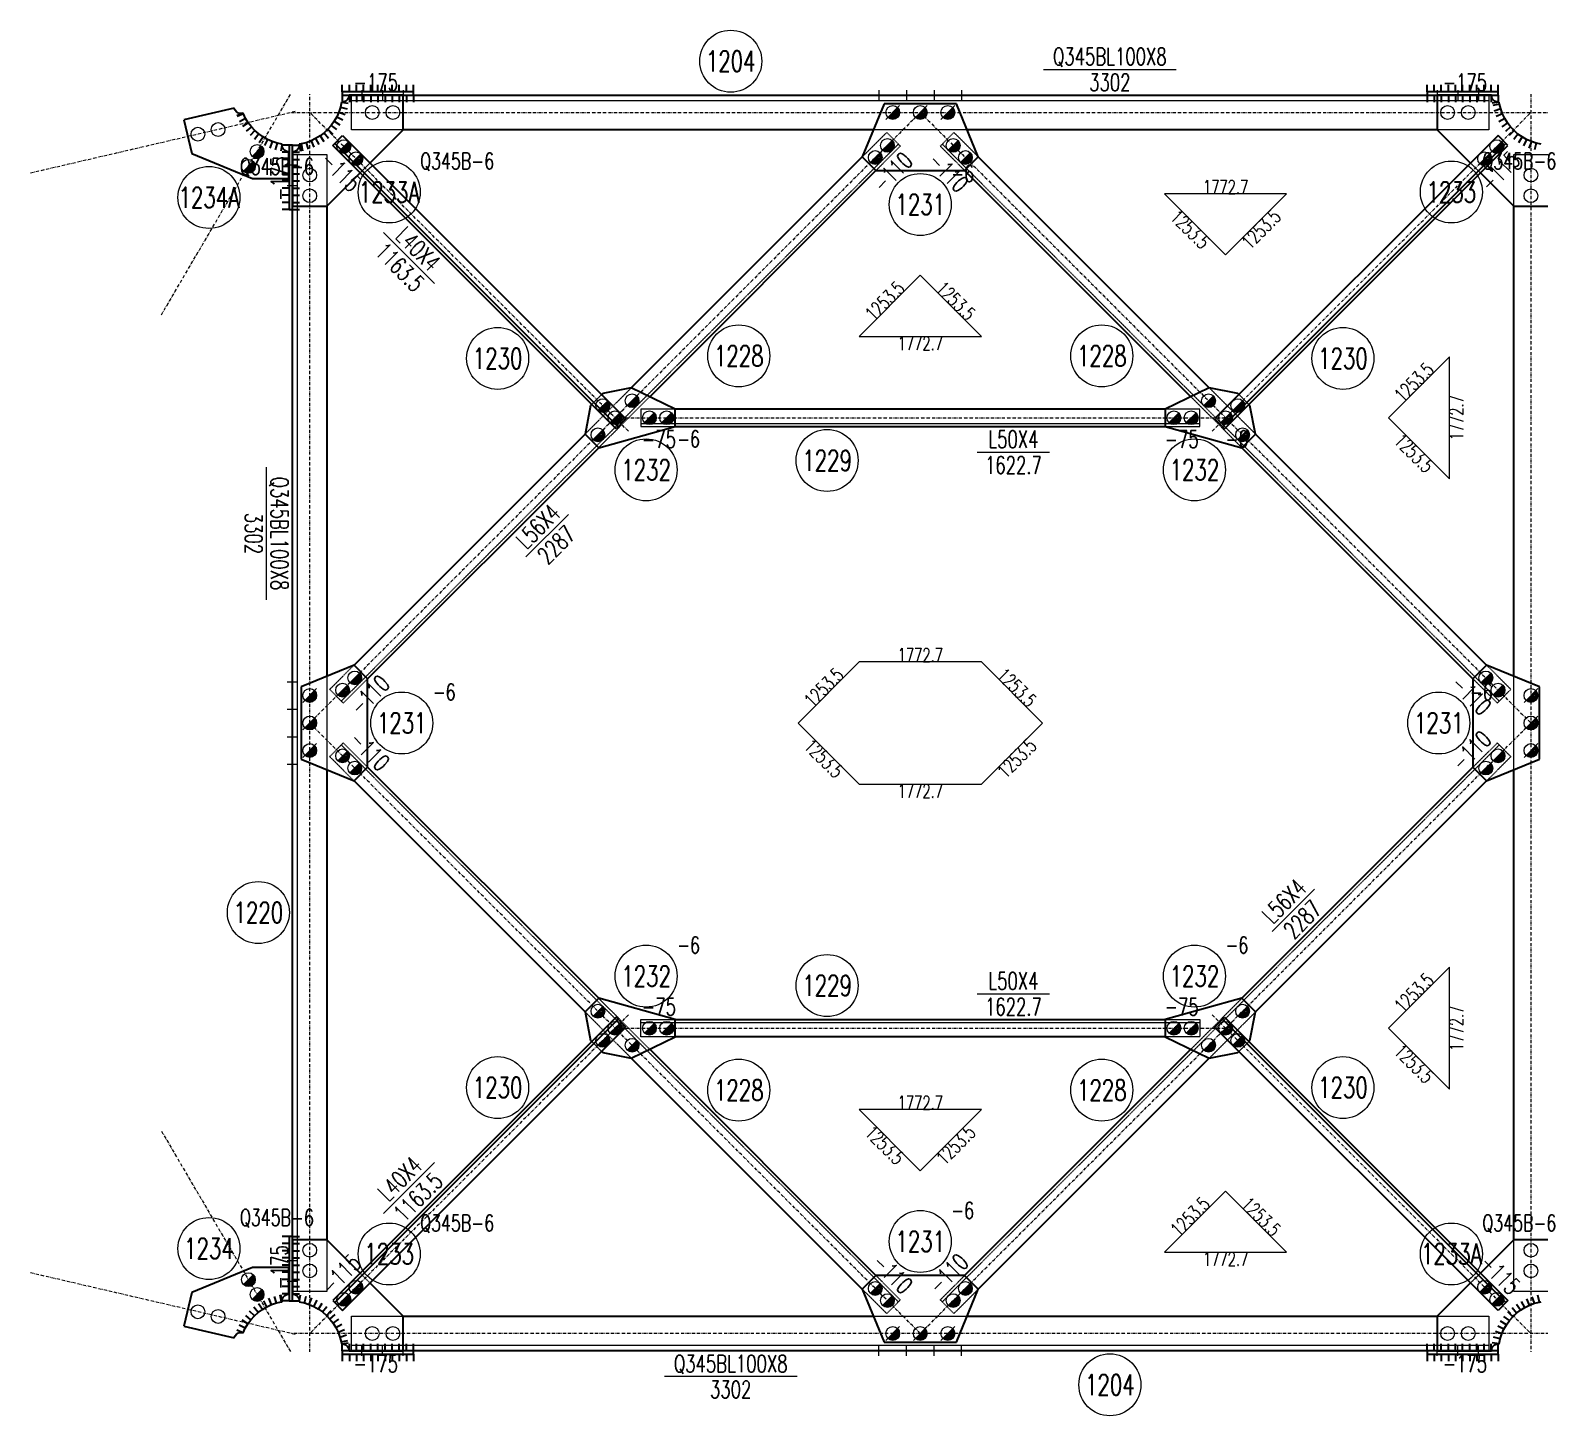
# Model space of a CAD drawing. Extents: x 4047 to 43290, y -150151 to -101862.
# Drawn here: x 24527 to 28910, y -144309 to -140286 of the extents above; entities that cross this region are included whole.
import ezdxf
from ezdxf.enums import TextEntityAlignment as Align

# ---------------------------------------------------------------- set-up
doc = ezdxf.new("R2010")
doc.units = 0
doc.header["$MEASUREMENT"] = 0
doc.linetypes.add('Dash', pattern=[2.75, 2, -0.75])
doc.linetypes.add('DashDot', pattern=[15.6, 9, -3, 0.6, -3])
doc.layers.get('0').update_dxf_attribs({"linetype": 'CONTINUOUS', "lineweight": 25})
doc.styles.get("Standard").update_dxf_attribs({"font": 'simplex.shx', "width": 0.7, "height": 3, "bigfont": 'gbhzfs.shx'})

# ---------------------------------------------------------------- blocks, each defined once
blk = doc.blocks.new('M20X45S')
at = {"color": 3, "linetype": 'Continuous', "lineweight": 13}
blk.add_circle((0, 0), 1, dxfattribs=at)
blk = doc.blocks.new('M16X40S')
at = {"color": 3, "linetype": 'Continuous', "lineweight": 13}
blk.add_line((-0.707, -0.707), (0.707, 0.707), dxfattribs=at)
blk.add_circle((0, 0), 1, dxfattribs=at)
for radius in [0.9, 0.8, 0.7, 0.6, 0.5, 0.4, 0.3, 0.2, 0.1]:
    blk.add_arc((0, 0), radius, 225, 45, dxfattribs=at)
blk = doc.blocks.new('M16X50S')
at = {"color": 3, "linetype": 'Continuous', "lineweight": 13}
blk.add_line((-1, -1), (1, 1), dxfattribs=at)
blk.add_circle((0, 0), 1, dxfattribs=at)
for radius in [0.9, 0.8, 0.7, 0.6, 0.5, 0.4, 0.3, 0.2, 0.1]:
    blk.add_arc((0, 0), radius, 225, 45, dxfattribs=at)

msp = doc.modelspace()

# ---------------------------------------------------------------- linework, layer by layer
at = {"color": 7, "linetype": 'Continuous', "lineweight": 13}
for p, q in [((27469.08945, -140399.73782), (27854.08945, -140399.73782)), ((25701.18945, -141021.71292), (25552.69703, -140873.2205)), ((27276.71232, -141511.08682), (27486.71232, -141511.08682)), ((25213.56464, -141939.60903), (25213.56464, -141554.60903)), ((26090.09507, -141691.5694), (25966.35138, -141815.31309)), ((28132.43024, -142903.30226), (28256.17392, -142779.55857)), ((27276.71232, -143083.78484), (27486.71232, -143083.78484)), ((25701.18945, -143573.15874), (25552.69703, -143721.65116)), ((26753.43585, -144195.13384), (26368.43585, -144195.13384))]:
    msp.add_line(p, q, dxfattribs=at)
at = {"color": 7, "linetype": 'Continuous', "lineweight": 30}
for p, q in [((25433.1437, -140464.73193), (25433.1437, -140444.7437)), ((25453.84647, -140464.73193), (25453.84647, -140444.7437)), ((25474.54924, -140464.73193), (25474.54924, -140444.7437)), ((25495.25201, -140464.73193), (25495.25201, -140444.7437)), ((25515.95478, -140464.73193), (25515.95478, -140444.7437)), ((25536.65755, -140464.73193), (25536.65755, -140444.7437)), ((25557.36032, -140464.73193), (25557.36032, -140444.7437)), ((25578.06309, -140464.73193), (25578.06309, -140444.7437)), ((25598.76586, -140464.73193), (25598.76586, -140444.7437)), ((25619.46863, -140464.73193), (25619.46863, -140444.7437)), ((25640.1714, -140464.73193), (25640.1714, -140444.7437)), ((28582.3539, -140464.73193), (28582.3539, -140444.7437)), ((28603.05667, -140464.73193), (28603.05667, -140444.7437)), ((28623.75944, -140464.73193), (28623.75944, -140444.7437)), ((28644.46221, -140464.73193), (28644.46221, -140444.7437)), ((28665.16498, -140464.73193), (28665.16498, -140444.7437)), ((28685.86775, -140464.73193), (28685.86775, -140444.7437)), ((28706.57052, -140464.73193), (28706.57052, -140444.7437)), ((28727.27329, -140464.73193), (28727.27329, -140444.7437)), ((28747.97606, -140464.73193), (28747.97606, -140444.7437)), ((28768.67883, -140464.73193), (28768.67883, -140444.7437)), ((28789.38161, -140464.73193), (28789.38161, -140444.7437)), ((25427.75642, -140509.20807), (25447.04668, -140514.48876)), ((25430.97528, -140494.62435), (25450.69616, -140497.95404)), ((25433.1437, -140474.72605), (25433.1437, -140494.71429)), ((25453.84647, -140474.72605), (25453.84647, -140494.71429)), ((25474.54924, -140474.72605), (25474.54924, -140494.71429)), ((25495.25201, -140474.72605), (25495.25201, -140494.71429)), ((25515.95478, -140474.72605), (25515.95478, -140494.71429)), ((25536.65755, -140474.72605), (25536.65755, -140494.71429)), ((25557.36032, -140474.72605), (25557.36032, -140494.71429)), ((25578.06309, -140474.72605), (25578.06309, -140494.71429)), ((25598.76586, -140474.72605), (25598.76586, -140494.71429)), ((25619.46863, -140474.72605), (25619.46863, -140494.71429)), ((25640.1714, -140474.72605), (25640.1714, -140494.71429)), ((28582.3539, -140474.72605), (28582.3539, -140494.71429)), ((28603.05667, -140474.72605), (28603.05667, -140494.71429)), ((28623.75944, -140474.72605), (28623.75944, -140494.71429)), ((28644.46221, -140474.72605), (28644.46221, -140494.71429)), ((28665.16498, -140474.72605), (28665.16498, -140494.71429)), ((28685.86775, -140474.72605), (28685.86775, -140494.71429)), ((28706.57052, -140474.72605), (28706.57052, -140494.71429)), ((28727.27329, -140474.72605), (28727.27329, -140494.71429)), ((28747.97606, -140474.72605), (28747.97606, -140494.71429)), ((28768.67883, -140474.72605), (28768.67883, -140494.71429)), ((28791.55002, -140494.62435), (28771.82914, -140497.95404)), ((28792.58536, -140500.12666), (28773.00299, -140504.19245)), ((28789.38161, -140474.72605), (28789.38161, -140494.71429)), ((25145.23942, -140526.4364), (25126.73461, -140534.02173)), ((25146.02363, -140528.31323), (25127.62373, -140536.14964)), ((25152.55728, -140541.75023), (25135.03145, -140551.38423)), ((25409.67224, -140550.02424), (25426.54322, -140560.76529)), ((25417.05105, -140537.04642), (25434.90915, -140546.05131)), ((25423.09934, -140523.39581), (25441.76659, -140530.57453)), ((28796.34695, -140514.57616), (28777.2678, -140520.57499)), ((28801.53041, -140528.57676), (28783.1447, -140536.44858)), ((28808.08371, -140541.98931), (28790.57469, -140551.65546)), ((25160.40037, -140554.46921), (25143.92378, -140565.80475)), ((25169.47462, -140566.34246), (25154.21198, -140579.2664)), ((25179.68925, -140577.25081), (25165.79311, -140591.63405)), ((25190.9419, -140587.08482), (25178.55114, -140602.78365)), ((25203.11978, -140595.74597), (25192.35816, -140612.60348)), ((25368.50743, -140592.75712), (25379.8714, -140609.21495)), ((25380.35146, -140583.67343), (25393.29992, -140598.91604)), ((25391.23059, -140573.45401), (25405.63446, -140587.32948)), ((25401.03672, -140562.20038), (25416.75244, -140574.57035)), ((28815.94136, -140554.68061), (28799.48353, -140566.04458)), ((28825.02506, -140566.52463), (28809.78244, -140579.4731)), ((28835.24447, -140577.40377), (28821.369, -140591.80764)), ((28846.4981, -140587.2099), (28834.12813, -140602.92562)), ((28858.67425, -140595.84542), (28847.9332, -140612.7164)), ((25216.10074, -140603.14762), (25207.07571, -140620.99532)), ((25229.75467, -140609.21591), (25222.55624, -140627.87542)), ((25243.94476, -140613.89046), (25238.64468, -140633.17533)), ((25258.52898, -140617.12495), (25255.17997, -140636.84253)), ((25278.55876, -140619.31688), (25258.57052, -140619.31688)), ((25278.55876, -140640.10205), (25258.57052, -140640.10205)), ((25288.55287, -140619.31688), (25308.54111, -140619.31688)), ((25288.55287, -140640.10205), (25308.54111, -140640.10205)), ((25308.45117, -140617.14846), (25311.78087, -140636.86934)), ((25313.95348, -140616.11312), (25318.01927, -140635.69549)), ((25328.40298, -140612.35153), (25334.40182, -140631.43068)), ((25342.40358, -140607.16807), (25350.27541, -140625.55378)), ((25355.81613, -140600.61477), (25365.48228, -140618.12379)), ((26234.10604, -141437.24978), (25411.39664, -140614.54038)), ((27988.41927, -141437.24978), (28811.12866, -140614.54038)), ((28871.65206, -140603.22422), (28862.64717, -140621.08233)), ((28885.30267, -140609.27252), (28878.12395, -140627.93976)), ((28899.49042, -140613.9296), (28894.20972, -140633.21986)), ((25278.55876, -140660.88722), (25258.57052, -140660.88722)), ((25278.55876, -140681.67239), (25258.57052, -140681.67239)), ((25288.55287, -140660.88722), (25308.54111, -140660.88722)), ((25288.55287, -140681.67239), (25308.54111, -140681.67239)), ((25278.55876, -140702.45756), (25258.57052, -140702.45756)), ((25278.55876, -140723.24273), (25258.57052, -140723.24273)), ((25288.55287, -140702.45756), (25308.54111, -140702.45756)), ((25288.55287, -140723.24273), (25308.54111, -140723.24273)), ((25278.55876, -140744.0279), (25258.57052, -140744.0279)), ((25278.55876, -140764.81307), (25258.57052, -140764.81307)), ((25288.55287, -140744.0279), (25308.54111, -140744.0279)), ((25288.55287, -140764.81307), (25308.54111, -140764.81307)), ((25278.55876, -140785.59824), (25258.57052, -140785.59824)), ((25278.55876, -140806.38341), (25258.57052, -140806.38341)), ((25288.55287, -140785.59824), (25308.54111, -140785.59824)), ((25288.55287, -140806.38341), (25308.54111, -140806.38341)), ((26234.10604, -143157.62188), (25411.39664, -143980.33128)), ((27988.41927, -143157.62188), (28811.12866, -143980.33128)), ((25278.55876, -143788.48825), (25258.57052, -143788.48825)), ((25288.55287, -143788.48825), (25308.54111, -143788.48825)), ((25278.55876, -143809.27342), (25258.57052, -143809.27342)), ((25278.55876, -143830.05859), (25258.57052, -143830.05859)), ((25288.55287, -143809.27342), (25308.54111, -143809.27342)), ((25288.55287, -143830.05859), (25308.54111, -143830.05859)), ((25278.55876, -143850.84376), (25258.57052, -143850.84376)), ((25278.55876, -143871.62893), (25258.57052, -143871.62893)), ((25288.55287, -143850.84376), (25308.54111, -143850.84376)), ((25288.55287, -143871.62893), (25308.54111, -143871.62893)), ((25278.55876, -143892.4141), (25258.57052, -143892.4141)), ((25278.55876, -143913.19927), (25258.57052, -143913.19927)), ((25288.55287, -143892.4141), (25308.54111, -143892.4141)), ((25288.55287, -143913.19927), (25308.54111, -143913.19927)), ((25227.86772, -143986.39851), (25220.41687, -143967.83836)), ((25241.99564, -143981.53116), (25236.43481, -143962.31986)), ((25256.53744, -143978.09888), (25252.922, -143958.42842)), ((25258.52898, -143977.74671), (25255.17997, -143958.02913)), ((25278.55876, -143933.98444), (25258.57052, -143933.98444)), ((25278.55876, -143954.76961), (25258.57052, -143954.76961)), ((25288.55287, -143933.98444), (25308.54111, -143933.98444)), ((25288.55287, -143954.76961), (25308.54111, -143954.76961)), ((25308.45117, -143977.7232), (25311.78087, -143958.00232)), ((25323.03489, -143980.94206), (25328.31558, -143961.6518)), ((25337.22264, -143985.59914), (25344.40136, -143966.9319)), ((28880.12172, -143987.70359), (28872.2499, -143969.31788)), ((28894.12232, -143982.52013), (28888.12349, -143963.44098)), ((28908.57182, -143978.75854), (28904.50603, -143959.17617)), ((25178.23535, -144019.04492), (25164.14471, -144004.85218)), ((25189.35398, -144009.05791), (25176.75079, -143993.52912)), ((25201.41426, -144000.23097), (25190.42448, -143983.52132)), ((25214.29523, -143992.65257), (25205.02866, -143974.92909)), ((25278.55876, -143975.55478), (25258.57052, -143975.55478)), ((25288.55287, -143975.55478), (25308.54111, -143975.55478)), ((25350.87325, -143991.64744), (25359.87814, -143973.78933)), ((25363.85106, -143999.02624), (25374.59211, -143982.15526)), ((25376.0272, -144007.66176), (25388.39717, -143991.94604)), ((25387.28084, -144017.46789), (25401.1563, -144003.06402)), ((25397.50025, -144028.34703), (25412.74286, -144015.39856)), ((28831.29471, -144021.41765), (28816.89085, -144007.54218)), ((28842.17385, -144011.19823), (28829.22539, -143995.95562)), ((28854.01788, -144002.11454), (28842.6539, -143985.65671)), ((28866.70917, -143994.25689), (28857.04303, -143976.74787)), ((25151.58912, -144054.9116), (25133.93377, -144045.51709)), ((25159.25804, -144042.0875), (25142.62863, -144030.97738)), ((25168.16978, -144030.09177), (25152.73258, -144017.37687)), ((25406.58395, -144040.19105), (25423.04177, -144028.82708)), ((25414.44159, -144052.88235), (25431.95061, -144043.2162)), ((25420.99489, -144066.2949), (25439.3806, -144058.42308)), ((28805.47426, -144057.82524), (28787.61615, -144048.82035)), ((28812.85306, -144044.84742), (28795.98209, -144034.10637)), ((28821.48859, -144032.67128), (28805.77286, -144020.30131)), ((25145.23942, -144068.43526), (25126.73461, -144060.84993)), ((25426.17835, -144080.2955), (25445.2575, -144074.29667)), ((25429.93994, -144094.745), (25449.52231, -144090.67921)), ((25430.97528, -144100.24731), (25450.69616, -144096.91762)), ((25433.1437, -144120.14561), (25433.1437, -144100.15737)), ((25453.84647, -144120.14561), (25453.84647, -144100.15737)), ((25474.54924, -144120.14561), (25474.54924, -144100.15737)), ((25495.25201, -144120.14561), (25495.25201, -144100.15737)), ((25515.95478, -144120.14561), (25515.95478, -144100.15737)), ((25536.65755, -144120.14561), (25536.65755, -144100.15737)), ((25557.36032, -144120.14561), (25557.36032, -144100.15737)), ((25578.06309, -144120.14561), (25578.06309, -144100.15737)), ((25598.76586, -144120.14561), (25598.76586, -144100.15737)), ((25619.46863, -144120.14561), (25619.46863, -144100.15737)), ((25640.1714, -144120.14561), (25640.1714, -144100.15737)), ((28582.3539, -144120.14561), (28582.3539, -144100.15737)), ((28603.05667, -144120.14561), (28603.05667, -144100.15737)), ((28623.75944, -144120.14561), (28623.75944, -144100.15737)), ((28644.46221, -144120.14561), (28644.46221, -144100.15737)), ((28665.16498, -144120.14561), (28665.16498, -144100.15737)), ((28685.86775, -144120.14561), (28685.86775, -144100.15737)), ((28706.57052, -144120.14561), (28706.57052, -144100.15737)), ((28727.27329, -144120.14561), (28727.27329, -144100.15737)), ((28747.97606, -144120.14561), (28747.97606, -144100.15737)), ((28768.67883, -144120.14561), (28768.67883, -144100.15737)), ((28791.55002, -144100.24731), (28771.82914, -144096.91762)), ((28794.76888, -144085.66359), (28775.47862, -144080.3829)), ((28799.42596, -144071.47585), (28780.75872, -144064.29713)), ((28789.38161, -144120.14561), (28789.38161, -144100.15737)), ((25433.1437, -144130.13973), (25433.1437, -144150.12796)), ((25453.84647, -144130.13973), (25453.84647, -144150.12796)), ((25474.54924, -144130.13973), (25474.54924, -144150.12796)), ((25495.25201, -144130.13973), (25495.25201, -144150.12796)), ((25515.95478, -144130.13973), (25515.95478, -144150.12796)), ((25536.65755, -144130.13973), (25536.65755, -144150.12796)), ((25557.36032, -144130.13973), (25557.36032, -144150.12796)), ((25578.06309, -144130.13973), (25578.06309, -144150.12796)), ((25598.76586, -144130.13973), (25598.76586, -144150.12796)), ((25619.46863, -144130.13973), (25619.46863, -144150.12796)), ((25640.1714, -144130.13973), (25640.1714, -144150.12796)), ((28582.3539, -144130.13973), (28582.3539, -144150.12796)), ((28603.05667, -144130.13973), (28603.05667, -144150.12796)), ((28623.75944, -144130.13973), (28623.75944, -144150.12796)), ((28644.46221, -144130.13973), (28644.46221, -144150.12796)), ((28665.16498, -144130.13973), (28665.16498, -144150.12796)), ((28685.86775, -144130.13973), (28685.86775, -144150.12796)), ((28706.57052, -144130.13973), (28706.57052, -144150.12796)), ((28727.27329, -144130.13973), (28727.27329, -144150.12796)), ((28747.97606, -144130.13973), (28747.97606, -144150.12796)), ((28768.67883, -144130.13973), (28768.67883, -144150.12796)), ((28789.38161, -144130.13973), (28789.38161, -144150.12796))]:
    msp.add_line(p, q, dxfattribs=at)
at = {"color": 2, "linetype": 'DashDot', "lineweight": 15}
for p, q in [((24907.96818, -141112.58448), (25284.35251, -140469.65382)), ((25338.56464, -144123.41622), (25338.56464, -140471.45544)), ((28883.96066, -140471.45544), (28883.96066, -144123.41622)), ((25296.60044, -140522.14093), (24527.12014, -140701.02655)), ((25285.28226, -140524.73782), (28937.24304, -140524.73782)), ((26263.80452, -141449.9777), (25338.56464, -140524.73782)), ((27111.26265, -140524.73782), (25338.56464, -142297.43583)), ((27111.26265, -140524.73782), (28883.96066, -142297.43583)), ((27958.72078, -141449.9777), (28883.96066, -140524.73782)), ((26224.91365, -141411.08682), (27997.61166, -141411.08682)), ((27111.26265, -144070.13384), (25338.56464, -142297.43583)), ((27111.26265, -144070.13384), (28883.96066, -142297.43583)), ((26263.80452, -143144.89396), (25338.56464, -144070.13384)), ((26224.91365, -143183.78484), (27997.61166, -143183.78484)), ((27958.72078, -143144.89396), (28883.96066, -144070.13384)), ((24908.02905, -143482.26825), (25284.40228, -144125.20541)), ((25296.60044, -144072.73073), (24527.12014, -143893.84511)), ((28937.24304, -144070.13384), (25285.28226, -144070.13384))]:
    msp.add_line(p, q, dxfattribs=at)
at = {"color": 1, "linetype": 'Dash', "lineweight": 20}
for p, q in [((25460.28226, -140574.73782), (25460.28226, -140474.73782)), ((25460.28226, -140474.73782), (25610.28226, -140474.73782)), ((25460.28226, -140489.73782), (28762.24304, -140489.73782)), ((28612.24304, -140474.73782), (28762.24304, -140474.73782)), ((28762.24304, -140474.73782), (28762.24304, -140574.73782)), ((25610.28226, -140574.73782), (25460.28226, -140574.73782)), ((26942.97124, -140653.43125), (27013.68192, -140582.72058)), ((27247.14788, -140574.73782), (26975.37743, -140574.73782)), ((27013.68192, -140582.72058), (27053.2799, -140622.31856)), ((27208.84339, -140582.72058), (27169.24541, -140622.31856)), ((27279.55407, -140653.43125), (27208.84339, -140582.72058)), ((28762.24304, -140574.73782), (28612.24304, -140574.73782)), ((27047.62304, -140616.6617), (25430.48852, -142233.79622)), ((27053.2799, -140622.31856), (26982.56922, -140693.02923)), ((27169.24541, -140622.31856), (27239.95609, -140693.02923)), ((27174.90226, -140616.6617), (28792.03678, -142233.79622)), ((25288.56464, -140646.45544), (25388.56464, -140646.45544)), ((25288.56464, -140796.45544), (25288.56464, -140646.45544)), ((25303.56464, -143948.41622), (25303.56464, -140646.45544)), ((25388.56464, -140646.45544), (25388.56464, -140796.45544)), ((25485.28132, -140699.73876), (25513.56559, -140671.45449)), ((28708.95972, -140671.45449), (28737.24399, -140699.73876)), ((28833.96066, -140646.45544), (28933.96066, -140646.45544)), ((28833.96066, -140796.45544), (28833.96066, -140646.45544)), ((26137.93951, -141458.46298), (26272.2898, -141324.11269)), ((28084.58579, -141458.46298), (27950.2355, -141324.11269)), ((26186.02277, -141343.91168), (26157.7385, -141372.19595)), ((26325.59888, -141349.99958), (26177.53749, -141498.06096)), ((26299.91365, -141386.08682), (26299.91365, -141436.08682)), ((26399.91365, -141386.08682), (26299.91365, -141386.08682)), ((27922.61166, -141386.08682), (27822.61166, -141386.08682)), ((27896.92643, -141349.99958), (28044.98781, -141498.06096)), ((27922.61166, -141436.08682), (27922.61166, -141386.08682)), ((28064.7868, -141372.19595), (28036.50253, -141343.91168)), ((26299.91365, -141428.08682), (27922.61166, -141428.08682)), ((26299.91365, -141436.08682), (26399.91365, -141436.08682)), ((27822.61166, -141436.08682), (27922.61166, -141436.08682)), ((25396.5474, -142199.85509), (25467.25808, -142129.14442)), ((28825.97791, -142199.85509), (28755.26723, -142129.14442)), ((25388.56464, -142161.55061), (25388.56464, -142433.32105)), ((25506.85606, -142168.7424), (25436.14538, -142239.45307)), ((28715.66925, -142168.7424), (28786.37993, -142239.45307)), ((28833.96066, -142433.32105), (28833.96066, -142161.55061)), ((25436.14538, -142239.45307), (25396.5474, -142199.85509)), ((28786.37993, -142239.45307), (28825.97791, -142199.85509)), ((25436.14538, -142355.41859), (25396.5474, -142395.01657)), ((27047.62304, -143978.20996), (25430.48852, -142361.07544)), ((25506.85606, -142426.12926), (25436.14538, -142355.41859)), ((27174.90226, -143978.20996), (28792.03678, -142361.07544)), ((28715.66925, -142426.12926), (28786.37993, -142355.41859)), ((28786.37993, -142355.41859), (28825.97791, -142395.01657)), ((25396.5474, -142395.01657), (25467.25808, -142465.72724)), ((28825.97791, -142395.01657), (28755.26723, -142465.72724)), ((26137.93951, -143136.40868), (26272.2898, -143270.75897)), ((26325.59888, -143244.87208), (26177.53749, -143096.8107)), ((27896.92643, -143244.87208), (28044.98781, -143096.8107)), ((28084.58579, -143136.40868), (27950.2355, -143270.75897)), ((26299.91365, -143208.78484), (26299.91365, -143158.78484)), ((26299.91365, -143158.78484), (26399.91365, -143158.78484)), ((26299.91365, -143166.78484), (27922.61166, -143166.78484)), ((27822.61166, -143158.78484), (27922.61166, -143158.78484)), ((27922.61166, -143158.78484), (27922.61166, -143208.78484)), ((26157.7385, -143222.67571), (26186.02277, -143250.95998)), ((26399.91365, -143208.78484), (26299.91365, -143208.78484)), ((27922.61166, -143208.78484), (27822.61166, -143208.78484)), ((28036.50253, -143250.95998), (28064.7868, -143222.67571)), ((25288.56464, -143948.41622), (25288.56464, -143798.41622)), ((25388.56464, -143798.41622), (25388.56464, -143948.41622)), ((28833.96066, -143948.41622), (28833.96066, -143798.41622)), ((25513.56559, -143923.41717), (25485.28132, -143895.1329)), ((27053.2799, -143972.5531), (26982.56922, -143901.84243)), ((27169.24541, -143972.5531), (27239.95609, -143901.84243)), ((28737.24399, -143895.1329), (28708.95972, -143923.41717)), ((25388.56464, -143948.41622), (25288.56464, -143948.41622)), ((26942.97124, -143941.44041), (27013.68192, -144012.15108)), ((27013.68192, -144012.15108), (27053.2799, -143972.5531)), ((27208.84339, -144012.15108), (27169.24541, -143972.5531)), ((27279.55407, -143941.44041), (27208.84339, -144012.15108)), ((28933.96066, -143948.41622), (28833.96066, -143948.41622)), ((25460.28226, -144020.13384), (25610.28226, -144020.13384)), ((25460.28226, -144120.13384), (25460.28226, -144020.13384)), ((26975.37743, -144020.13384), (27247.14788, -144020.13384)), ((28612.24304, -144020.13384), (28762.24304, -144020.13384)), ((28762.24304, -144020.13384), (28762.24304, -144120.13384)), ((28762.24304, -144105.13384), (25460.28226, -144105.13384)), ((25610.28226, -144120.13384), (25460.28226, -144120.13384)), ((28762.24304, -144120.13384), (28612.24304, -144120.13384))]:
    msp.add_line(p, q, dxfattribs=at)
at = {"color": 1, "linetype": 'Continuous', "lineweight": 18}
for p, q in [((27820.34186, -140761.09755), (27997.61166, -140938.36736)), ((28174.88146, -140761.09755), (27820.34186, -140761.09755)), ((27997.61166, -140938.36736), (28174.88146, -140761.09755)), ((27111.26265, -140997.45729), (26933.99285, -141174.72709)), ((27288.53245, -141174.72709), (27111.26265, -140997.45729)), ((26933.99285, -141174.72709), (27288.53245, -141174.72709)), ((28647.60093, -141233.81702), (28470.33113, -141411.08682)), ((28647.60093, -141588.35663), (28647.60093, -141233.81702)), ((28470.33113, -141411.08682), (28647.60093, -141588.35663)), ((26933.99285, -142120.16603), (26756.72305, -142297.43583)), ((27288.53245, -142120.16603), (26933.99285, -142120.16603)), ((27465.80225, -142297.43583), (27288.53245, -142120.16603)), ((26756.72305, -142297.43583), (26933.99285, -142474.70563)), ((27288.53245, -142474.70563), (27465.80225, -142297.43583)), ((26933.99285, -142474.70563), (27288.53245, -142474.70563)), ((28647.60093, -143006.51503), (28470.33113, -143183.78484)), ((28647.60093, -143361.05464), (28647.60093, -143006.51503)), ((28470.33113, -143183.78484), (28647.60093, -143361.05464)), ((27288.53245, -143420.14457), (26933.99285, -143420.14457)), ((26933.99285, -143420.14457), (27111.26265, -143597.41437)), ((27111.26265, -143597.41437), (27288.53245, -143420.14457)), ((27997.61166, -143656.5043), (27820.34186, -143833.77411)), ((28174.88146, -143833.77411), (27997.61166, -143656.5043)), ((27820.34186, -143833.77411), (28174.88146, -143833.77411))]:
    msp.add_line(p, q, dxfattribs=at)
at = {"color": 7, "linetype": 'Continuous', "lineweight": 30}
for points in [[(25433.1437, -140464.73193), (25433.1437, -140474.72605)], [(25640.1714, -140464.73193), (25433.1437, -140464.73193)], [(25640.1714, -140474.72605), (25640.1714, -140464.73193)], [(28582.3539, -140464.73193), (28582.3539, -140474.72605)], [(28789.38161, -140464.73193), (28582.3539, -140464.73193)], [(28789.38161, -140474.72605), (28789.38161, -140464.73193)], [(25427.75642, -140509.20807), (25423.09934, -140523.39581)], [(25430.97528, -140494.62435), (25427.75642, -140509.20807)], [(25437.70107, -140494.18784), (25430.97528, -140494.62435)], [(25433.1437, -140474.72605), (25640.1714, -140474.72605)], [(25443.81876, -140491.58671), (25437.70107, -140494.18784)], [(25448.74595, -140487.12411), (25443.81876, -140491.58671)], [(25451.9383, -140481.29308), (25448.74595, -140487.12411)], [(25453.0431, -140474.73782), (25451.9383, -140481.29308)], [(25610.28226, -140474.73782), (25453.0431, -140474.73782)], [(25610.28226, -140474.73782), (28612.24304, -140474.73782)], [(25610.28226, -140574.73782), (25610.28226, -140474.73782)], [(27006.26265, -140499.73782), (26942.97124, -140653.43125)], [(27216.26265, -140499.73782), (27006.26265, -140499.73782)], [(27279.55407, -140653.43125), (27216.26265, -140499.73782)], [(28582.3539, -140474.72605), (28789.38161, -140474.72605)], [(28612.24304, -140474.73782), (28612.24304, -140574.73782)], [(28769.48221, -140474.73782), (28612.24304, -140474.73782)], [(28770.58701, -140481.29308), (28769.48221, -140474.73782)], [(28773.77935, -140487.12411), (28770.58701, -140481.29308)], [(28778.70655, -140491.58671), (28773.77935, -140487.12411)], [(28784.82424, -140494.18784), (28778.70655, -140491.58671)], [(28791.55002, -140494.62435), (28784.82424, -140494.18784)], [(28792.58536, -140500.12666), (28791.55002, -140494.62435)], [(28796.34695, -140514.57616), (28792.58536, -140500.12666)], [(25119.35809, -140512.02014), (24973.6077, -140545.90419)], [(24973.6077, -140545.90419), (24996.27618, -140643.42129)], [(25121.91102, -140518.14331), (25119.35809, -140512.02014)], [(25126.32636, -140523.09448), (25121.91102, -140518.14331)], [(25132.1183, -140526.32888), (25126.32636, -140523.09448)], [(25138.64956, -140527.49065), (25132.1183, -140526.32888)], [(25145.23942, -140526.4364), (25138.64956, -140527.49065)], [(25146.02363, -140528.31323), (25145.23942, -140526.4364)], [(25152.55728, -140541.75023), (25146.02363, -140528.31323)], [(25160.40037, -140554.46921), (25152.55728, -140541.75023)], [(25409.67224, -140550.02424), (25401.03672, -140562.20038)], [(25417.05105, -140537.04642), (25409.67224, -140550.02424)], [(25423.09934, -140523.39581), (25417.05105, -140537.04642)], [(28801.53041, -140528.57676), (28796.34695, -140514.57616)], [(28808.08371, -140541.98931), (28801.53041, -140528.57676)], [(28815.94136, -140554.68061), (28808.08371, -140541.98931)], [(25169.47462, -140566.34246), (25160.40037, -140554.46921)], [(25179.68925, -140577.25081), (25169.47462, -140566.34246)], [(25190.9419, -140587.08482), (25179.68925, -140577.25081)], [(25203.11978, -140595.74597), (25190.9419, -140587.08482)], [(25216.10074, -140603.14762), (25203.11978, -140595.74597)], [(25368.50743, -140592.75712), (25355.81613, -140600.61477)], [(25380.35146, -140583.67343), (25368.50743, -140592.75712)], [(25391.23059, -140573.45401), (25380.35146, -140583.67343)], [(25401.03672, -140562.20038), (25391.23059, -140573.45401)], [(25405.73979, -140620.19724), (25434.02406, -140591.91296)], [(25434.02406, -140591.91296), (26256.73345, -141414.62236)], [(25513.56559, -140671.45449), (25610.28226, -140574.73782)], [(26975.37743, -140574.73782), (25610.28226, -140574.73782)], [(28612.24304, -140574.73782), (27247.14788, -140574.73782)], [(28788.50125, -140591.91296), (27965.79185, -141414.62236)], [(28612.24304, -140574.73782), (28708.95972, -140671.45449)], [(28816.78552, -140620.19724), (28788.50125, -140591.91296)], [(28825.02506, -140566.52463), (28815.94136, -140554.68061)], [(28835.24447, -140577.40377), (28825.02506, -140566.52463)], [(28846.4981, -140587.2099), (28835.24447, -140577.40377)], [(28858.67425, -140595.84542), (28846.4981, -140587.2099)], [(28871.65206, -140603.22422), (28858.67425, -140595.84542)], [(25229.75467, -140609.21591), (25216.10074, -140603.14762)], [(25243.94476, -140613.89046), (25229.75467, -140609.21591)], [(25258.52898, -140617.12495), (25243.94476, -140613.89046)], [(25258.95393, -140623.81247), (25258.52898, -140617.12495)], [(25261.54501, -140629.94981), (25258.95393, -140623.81247)], [(25266.00802, -140634.8956), (25261.54501, -140629.94981)], [(25271.84777, -140638.10109), (25266.00802, -140634.8956)], [(25278.41632, -140639.21062), (25271.84777, -140638.10109)], [(25278.41634, -140716.81663), (25278.41632, -140639.21062)], [(25288.55287, -140619.31688), (25278.55876, -140619.31688)], [(25278.55876, -140619.31688), (25278.55876, -140806.38341)], [(25288.55287, -140806.38341), (25288.55287, -140619.31688)], [(25295.1199, -140638.11147), (25288.56464, -140639.21627)], [(25288.56464, -140639.21627), (25288.56464, -140796.45544)], [(25300.95094, -140634.91913), (25295.1199, -140638.11147)], [(25305.41353, -140629.99194), (25300.95094, -140634.91913)], [(25308.01466, -140623.87424), (25305.41353, -140629.99194)], [(25308.45117, -140617.14846), (25308.01466, -140623.87424)], [(25313.95348, -140616.11312), (25308.45117, -140617.14846)], [(25328.40298, -140612.35153), (25313.95348, -140616.11312)], [(25342.40358, -140607.16807), (25328.40298, -140612.35153)], [(25355.81613, -140600.61477), (25342.40358, -140607.16807)], [(26228.44918, -141442.90663), (25405.73979, -140620.19724)], [(27994.07612, -141442.90663), (28816.78552, -140620.19724)], [(28885.30267, -140609.27252), (28871.65206, -140603.22422)], [(28899.49042, -140613.9296), (28885.30267, -140609.27252)], [(28914.07413, -140617.14846), (28899.49042, -140613.9296)], [(24996.27618, -140643.42129), (25172.15787, -140716.81665)], [(26272.2898, -141324.11269), (26942.97124, -140653.43125)], [(26942.97124, -140653.43125), (26982.56922, -140693.02923)], [(27239.95609, -140693.02923), (27279.55407, -140653.43125)], [(27950.2355, -141324.11269), (27279.55407, -140653.43125)], [(25172.15787, -140716.81665), (25278.41634, -140716.81663)], [(25388.56464, -140796.45544), (25485.28132, -140699.73876)], [(26982.56922, -140693.02923), (26325.59888, -141349.99958)], [(26982.56922, -140693.02923), (27239.95609, -140693.02923)], [(27239.95609, -140693.02923), (27896.92643, -141349.99958)], [(28737.24399, -140699.73876), (28833.96066, -140796.45544)], [(25278.55876, -140806.38341), (25288.55287, -140806.38341)], [(25288.56464, -143798.41622), (25288.56464, -140796.45544)], [(25288.56464, -140796.45544), (25388.56464, -140796.45544)], [(25388.56464, -140796.45544), (25388.56464, -142161.55061)], [(28833.96066, -142161.55061), (28833.96066, -140796.45544)], [(28833.96066, -140796.45544), (28933.96066, -140796.45544)], [(26189.55831, -141340.37615), (26186.02277, -141343.91168)], [(26272.2898, -141324.11269), (26189.55831, -141340.37615)], [(26399.91365, -141386.08682), (26272.2898, -141324.11269)], [(27950.2355, -141324.11269), (27822.61166, -141386.08682)], [(28032.967, -141340.37615), (27950.2355, -141324.11269)], [(28036.50253, -141343.91168), (28032.967, -141340.37615)], [(26154.20297, -141375.73149), (26137.93951, -141458.46298)], [(26157.7385, -141372.19595), (26154.20297, -141375.73149)], [(26399.91365, -141436.08682), (26399.91365, -141386.08682)], [(27822.61166, -141386.08682), (26399.91365, -141386.08682)], [(27822.61166, -141386.08682), (27822.61166, -141436.08682)], [(28068.32234, -141375.73149), (28064.7868, -141372.19595)], [(28084.58579, -141458.46298), (28068.32234, -141375.73149)], [(26256.73345, -141414.62236), (26228.44918, -141442.90663)], [(27965.79185, -141414.62236), (27994.07612, -141442.90663)], [(25467.25808, -142129.14442), (26137.93951, -141458.46298)], [(26137.93951, -141458.46298), (26177.53749, -141498.06096)], [(26177.53749, -141498.06096), (26399.91365, -141436.08682)], [(26399.91365, -141436.08682), (27822.61166, -141436.08682)], [(27822.61166, -141436.08682), (28044.98781, -141498.06096)], [(28044.98781, -141498.06096), (28084.58579, -141458.46298)], [(28755.26723, -142129.14442), (28084.58579, -141458.46298)], [(26177.53749, -141498.06096), (25506.85606, -142168.7424)], [(28044.98781, -141498.06096), (28715.66925, -142168.7424)], [(25467.25808, -142129.14442), (25313.56464, -142192.43583)], [(25506.85606, -142168.7424), (25467.25808, -142129.14442)], [(28755.26723, -142129.14442), (28715.66925, -142168.7424)], [(28908.96066, -142192.43583), (28755.26723, -142129.14442)], [(25506.85606, -142426.12926), (25506.85606, -142168.7424)], [(28715.66925, -142168.7424), (28715.66925, -142426.12926)], [(25313.56464, -142192.43583), (25313.56464, -142402.43583)], [(28908.96066, -142402.43583), (28908.96066, -142192.43583)], [(25313.56464, -142402.43583), (25467.25808, -142465.72724)], [(25388.56464, -142433.32105), (25388.56464, -143798.41622)], [(25467.25808, -142465.72724), (25506.85606, -142426.12926)], [(26177.53749, -143096.8107), (25506.85606, -142426.12926)], [(28044.98781, -143096.8107), (28715.66925, -142426.12926)], [(28715.66925, -142426.12926), (28755.26723, -142465.72724)], [(28755.26723, -142465.72724), (28908.96066, -142402.43583)], [(28833.96066, -143798.41622), (28833.96066, -142433.32105)], [(25467.25808, -142465.72724), (26137.93951, -143136.40868)], [(28755.26723, -142465.72724), (28084.58579, -143136.40868)], [(26177.53749, -143096.8107), (26137.93951, -143136.40868)], [(26137.93951, -143136.40868), (26154.20297, -143219.14017)], [(26399.91365, -143158.78484), (26177.53749, -143096.8107)], [(28044.98781, -143096.8107), (27822.61166, -143158.78484)], [(28084.58579, -143136.40868), (28044.98781, -143096.8107)], [(28068.32234, -143219.14017), (28084.58579, -143136.40868)], [(26228.44918, -143151.96503), (25405.73979, -143974.67442)], [(25434.02406, -144002.9587), (26256.73345, -143180.2493)], [(26256.73345, -143180.2493), (26228.44918, -143151.96503)], [(26399.91365, -143208.78484), (26399.91365, -143158.78484)], [(26399.91365, -143158.78484), (27822.61166, -143158.78484)], [(27822.61166, -143158.78484), (27822.61166, -143208.78484)], [(27965.79185, -143180.2493), (27994.07612, -143151.96503)], [(28788.50125, -144002.9587), (27965.79185, -143180.2493)], [(27994.07612, -143151.96503), (28816.78552, -143974.67442)], [(26154.20297, -143219.14017), (26157.7385, -143222.67571)], [(26272.2898, -143270.75897), (26399.91365, -143208.78484)], [(27822.61166, -143208.78484), (26399.91365, -143208.78484)], [(27822.61166, -143208.78484), (27950.2355, -143270.75897)], [(28064.7868, -143222.67571), (28068.32234, -143219.14017)], [(26186.02277, -143250.95998), (26189.55831, -143254.49551)], [(26189.55831, -143254.49551), (26272.2898, -143270.75897)], [(26272.2898, -143270.75897), (26942.97124, -143941.44041)], [(26982.56922, -143901.84243), (26325.59888, -143244.87208)], [(27239.95609, -143901.84243), (27896.92643, -143244.87208)], [(27950.2355, -143270.75897), (27279.55407, -143941.44041)], [(27950.2355, -143270.75897), (28032.967, -143254.49551)], [(28032.967, -143254.49551), (28036.50253, -143250.95998)], [(25288.55287, -143788.48825), (25278.55876, -143788.48825)], [(25278.55876, -143788.48825), (25278.55876, -143975.55478)], [(25288.55287, -143975.55478), (25288.55287, -143788.48825)], [(25288.56464, -143798.41622), (25288.56464, -143955.65539)], [(25388.56464, -143798.41622), (25288.56464, -143798.41622)], [(25485.28132, -143895.1329), (25388.56464, -143798.41622)], [(28833.96066, -143798.41622), (28737.24399, -143895.1329)], [(28933.96066, -143798.41622), (28833.96066, -143798.41622)], [(25172.15798, -143878.05518), (24996.27618, -143951.45037)], [(25278.41634, -143878.05519), (25172.15798, -143878.05518)], [(25278.41632, -143955.66104), (25278.41634, -143878.05519)], [(25610.28226, -144020.13384), (25513.56559, -143923.41717)], [(26982.56922, -143901.84243), (26942.97124, -143941.44041)], [(27239.95609, -143901.84243), (26982.56922, -143901.84243)], [(27279.55407, -143941.44041), (27239.95609, -143901.84243)], [(28708.95972, -143923.41717), (28612.24304, -144020.13384)], [(24996.27618, -143951.45037), (24973.6077, -144048.96747)], [(25258.52898, -143977.74671), (25258.95393, -143971.05919)], [(25258.95393, -143971.05919), (25261.54501, -143964.92185)], [(25261.54501, -143964.92185), (25266.00802, -143959.97606)], [(25266.00802, -143959.97606), (25271.84777, -143956.77057)], [(25271.84777, -143956.77057), (25278.41632, -143955.66104)], [(25288.56464, -143955.65539), (25295.1199, -143956.76019)], [(25295.1199, -143956.76019), (25300.95094, -143959.95253)], [(25300.95094, -143959.95253), (25305.41353, -143964.87972)], [(25305.41353, -143964.87972), (25308.01466, -143970.99742)], [(25308.01466, -143970.99742), (25308.45117, -143977.7232)], [(26942.97124, -143941.44041), (27006.26265, -144095.13384)], [(27216.26265, -144095.13384), (27279.55407, -143941.44041)], [(25178.23535, -144019.04492), (25189.35398, -144009.05791)], [(25189.35398, -144009.05791), (25201.41426, -144000.23097)], [(25201.41426, -144000.23097), (25214.29523, -143992.65257)], [(25214.29523, -143992.65257), (25227.86772, -143986.39851)], [(25227.86772, -143986.39851), (25241.99564, -143981.53116)], [(25241.99564, -143981.53116), (25256.53744, -143978.09888)], [(25256.53744, -143978.09888), (25258.52898, -143977.74671)], [(25278.55876, -143975.55478), (25288.55287, -143975.55478)], [(25308.45117, -143977.7232), (25323.03489, -143980.94206)], [(25323.03489, -143980.94206), (25337.22264, -143985.59914)], [(25337.22264, -143985.59914), (25350.87325, -143991.64744)], [(25350.87325, -143991.64744), (25363.85106, -143999.02624)], [(25363.85106, -143999.02624), (25376.0272, -144007.66176)], [(25376.0272, -144007.66176), (25387.28084, -144017.46789)], [(25405.73979, -143974.67442), (25434.02406, -144002.9587)], [(28816.78552, -143974.67442), (28788.50125, -144002.9587)], [(28831.29471, -144021.41765), (28842.17385, -144011.19823)], [(28842.17385, -144011.19823), (28854.01788, -144002.11454)], [(28854.01788, -144002.11454), (28866.70917, -143994.25689)], [(28866.70917, -143994.25689), (28880.12172, -143987.70359)], [(28880.12172, -143987.70359), (28894.12232, -143982.52013)], [(28894.12232, -143982.52013), (28908.57182, -143978.75854)], [(28908.57182, -143978.75854), (28914.07413, -143977.7232)], [(24973.6077, -144048.96747), (25119.35809, -144082.85152)], [(25145.23942, -144068.43526), (25151.58912, -144054.9116)], [(25151.58912, -144054.9116), (25159.25804, -144042.0875)], [(25159.25804, -144042.0875), (25168.16978, -144030.09177)], [(25168.16978, -144030.09177), (25178.23535, -144019.04492)], [(25387.28084, -144017.46789), (25397.50025, -144028.34703)], [(25397.50025, -144028.34703), (25406.58395, -144040.19105)], [(25406.58395, -144040.19105), (25414.44159, -144052.88235)], [(25414.44159, -144052.88235), (25420.99489, -144066.2949)], [(25610.28226, -144020.13384), (26975.37743, -144020.13384)], [(25610.28226, -144120.13384), (25610.28226, -144020.13384)], [(27247.14788, -144020.13384), (28612.24304, -144020.13384)], [(28612.24304, -144020.13384), (28612.24304, -144120.13384)], [(28799.42596, -144071.47585), (28805.47426, -144057.82524)], [(28805.47426, -144057.82524), (28812.85306, -144044.84742)], [(28812.85306, -144044.84742), (28821.48859, -144032.67128)], [(28821.48859, -144032.67128), (28831.29471, -144021.41765)], [(25119.35809, -144082.85152), (25121.91102, -144076.72835)], [(25121.91102, -144076.72835), (25126.32636, -144071.77718)], [(25126.32636, -144071.77718), (25132.1183, -144068.54278)], [(25132.1183, -144068.54278), (25138.64956, -144067.38101)], [(25138.64956, -144067.38101), (25145.23942, -144068.43526)], [(25420.99489, -144066.2949), (25426.17835, -144080.2955)], [(25426.17835, -144080.2955), (25429.93994, -144094.745)], [(25429.93994, -144094.745), (25430.97528, -144100.24731)], [(25430.97528, -144100.24731), (25437.70107, -144100.68382)], [(25437.70107, -144100.68382), (25443.81876, -144103.28495)], [(25443.81876, -144103.28495), (25448.74595, -144107.74755)], [(27006.26265, -144095.13384), (27216.26265, -144095.13384)], [(28773.77935, -144107.74755), (28778.70655, -144103.28495)], [(28778.70655, -144103.28495), (28784.82424, -144100.68382)], [(28784.82424, -144100.68382), (28791.55002, -144100.24731)], [(28791.55002, -144100.24731), (28794.76888, -144085.66359)], [(28794.76888, -144085.66359), (28799.42596, -144071.47585)], [(25433.1437, -144120.14561), (25433.1437, -144130.13973)], [(25640.1714, -144120.14561), (25433.1437, -144120.14561)], [(25433.1437, -144130.13973), (25640.1714, -144130.13973)], [(25448.74595, -144107.74755), (25451.9383, -144113.57858)], [(25451.9383, -144113.57858), (25453.0431, -144120.13384)], [(25453.0431, -144120.13384), (25610.28226, -144120.13384)], [(28612.24304, -144120.13384), (25610.28226, -144120.13384)], [(25640.1714, -144130.13973), (25640.1714, -144120.14561)], [(28582.3539, -144120.14561), (28582.3539, -144130.13973)], [(28789.38161, -144120.14561), (28582.3539, -144120.14561)], [(28582.3539, -144130.13973), (28789.38161, -144130.13973)], [(28612.24304, -144120.13384), (28769.48221, -144120.13384)], [(28769.48221, -144120.13384), (28770.58701, -144113.57858)], [(28770.58701, -144113.57858), (28773.77935, -144107.74755)], [(28789.38161, -144130.13973), (28789.38161, -144120.14561)]]:
    msp.add_lwpolyline(points, dxfattribs=at)
at = {"color": 3, "linetype": 'Continuous', "lineweight": 20}
for points in [[(25490.28226, -140459.73782), (25490.28226, -140489.73782)], [(25550.28226, -140459.73782), (25550.28226, -140489.73782)], [(25610.28226, -140459.73782), (25610.28226, -140489.73782)], [(26991.26265, -140459.73782), (26991.26265, -140489.73782)], [(27071.26265, -140459.73782), (27071.26265, -140489.73782)], [(27151.26265, -140459.73782), (27151.26265, -140489.73782)], [(27231.26265, -140459.73782), (27231.26265, -140489.73782)], [(28612.24304, -140459.73782), (28612.24304, -140489.73782)], [(28672.24304, -140459.73782), (28672.24304, -140489.73782)], [(28732.24304, -140459.73782), (28732.24304, -140489.73782)], [(25273.56464, -140676.45544), (25303.56464, -140676.45544)], [(25273.56464, -140736.45544), (25303.56464, -140736.45544)], [(25273.56464, -142177.43583), (25303.56464, -142177.43583)], [(25273.56464, -142257.43583), (25303.56464, -142257.43583)], [(25273.56464, -142337.43583), (25303.56464, -142337.43583)], [(25273.56464, -142417.43583), (25303.56464, -142417.43583)], [(25273.56464, -143858.41622), (25303.56464, -143858.41622)], [(25273.56464, -143918.41622), (25303.56464, -143918.41622)], [(25490.28226, -144135.13384), (25490.28226, -144105.13384)], [(25550.28226, -144135.13384), (25550.28226, -144105.13384)], [(25610.28226, -144135.13384), (25610.28226, -144105.13384)], [(26991.26265, -144135.13384), (26991.26265, -144105.13384)], [(27071.26265, -144135.13384), (27071.26265, -144105.13384)], [(27151.26265, -144135.13384), (27151.26265, -144105.13384)], [(27231.26265, -144135.13384), (27231.26265, -144105.13384)], [(28612.24304, -144135.13384), (28612.24304, -144105.13384)], [(28672.24304, -144135.13384), (28672.24304, -144105.13384)], [(28732.24304, -144135.13384), (28732.24304, -144105.13384)]]:
    msp.add_lwpolyline(points, dxfattribs=at)
at = {"color": 7, "linetype": 'Continuous', "lineweight": 13}
for centre in [(26560.93585, -140375.73782), (25046.09084, -140771.48304), (25569.42702, -140755.6002), (28653.09828, -140755.6002), (27111.26265, -140792.02923), (25884.20914, -141238.67374), (26584.23863, -141231.36697), (27638.28668, -141231.36697), (28338.31616, -141238.67374), (26315.30312, -141562.43968), (26840.81298, -141535.08682), (27907.22219, -141562.43968), (25605.85606, -142297.43583), (28616.66925, -142297.43583), (25189.56464, -142847.76263), (26315.30312, -143032.43198), (27907.22219, -143032.43198), (26840.81298, -143059.78484), (25884.20914, -143356.19792), (28338.31616, -143356.19792), (26584.23863, -143363.50469), (27638.28668, -143363.50469), (25046.09098, -143823.38866), (25569.42702, -143839.27146), (27111.26265, -143802.84243), (28653.09828, -143839.27146), (27661.58945, -144219.13384)]:
    msp.add_circle(centre, 90, dxfattribs=at)

# ---------------------------------------------------------------- block references
at = {"color": 3, "linetype": 'Continuous', "lineweight": 13, "xscale": 20, "yscale": 20, "zscale": 20}
for name, p in [('M20X45S', (25520.28226, -140524.73782)), ('M20X45S', (25580.28226, -140524.73782)), ('M16X50S', (27031.26265, -140524.73782)), ('M16X50S', (27111.26265, -140524.73782)), ('M16X50S', (27191.26265, -140524.73782)), ('M20X45S', (28642.24304, -140524.73782)), ('M20X45S', (28702.24304, -140524.73782)), ('M20X45S', (25072.58487, -140574.21915)), ('M20X45S', (25014.14615, -140587.80474)), ('M16X40S', (25185.8294, -140637.94863)), ('M16X40S', (25437.55959, -140623.73277)), ('M16X40S', (25472.91493, -140659.08811)), ('M16X40S', (26980.4479, -140655.55257)), ('M16X40S', (27015.80324, -140620.19724)), ('M16X40S', (27206.72207, -140620.19724)), ('M16X40S', (27242.07741, -140655.55257)), ('M16X40S', (28749.61037, -140659.08811)), ('M16X40S', (28784.96571, -140623.73277)), ('M16X40S', (25160.56903, -140681.09778)), ('M20X45S', (25338.56464, -140706.45544)), ('M20X45S', (28883.96066, -140706.45544)), ('M20X45S', (25338.56464, -140766.45544)), ('M20X45S', (28883.96066, -140766.45544)), ('M16X40S', (26274.41112, -141361.58935)), ('M16X40S', (27948.11418, -141361.58935)), ('M16X40S', (26189.55831, -141375.73149)), ('M16X40S', (28032.967, -141375.73149)), ('M16X50S', (26224.91365, -141411.08682)), ('M16X40S', (26324.91365, -141411.08682)), ('M16X40S', (26374.91365, -141411.08682)), ('M16X40S', (27847.61166, -141411.08682)), ('M16X40S', (27897.61166, -141411.08682)), ('M16X50S', (27997.61166, -141411.08682)), ('M16X40S', (26175.41617, -141460.5843)), ('M16X40S', (28047.10913, -141460.5843)), ('M16X40S', (25469.3794, -142166.62108)), ('M16X40S', (28753.14591, -142166.62108)), ('M16X50S', (25338.56464, -142217.43583)), ('M16X40S', (25434.02406, -142201.97641)), ('M16X40S', (28788.50125, -142201.97641)), ('M16X50S', (28883.96066, -142217.43583)), ('M16X50S', (25338.56464, -142297.43583)), ('M16X50S', (28883.96066, -142297.43583)), ('M16X50S', (25338.56464, -142377.43583)), ('M16X40S', (25434.02406, -142392.89525)), ('M16X40S', (28788.50125, -142392.89525)), ('M16X50S', (28883.96066, -142377.43583)), ('M16X40S', (25469.3794, -142428.25058)), ('M16X40S', (28753.14591, -142428.25058)), ('M16X40S', (26175.41617, -143134.28736)), ('M16X40S', (28047.10913, -143134.28736)), ('M16X50S', (26224.91365, -143183.78484)), ('M16X40S', (26324.91365, -143183.78484)), ('M16X40S', (26374.91365, -143183.78484)), ('M16X40S', (27847.61166, -143183.78484)), ('M16X40S', (27897.61166, -143183.78484)), ('M16X50S', (27997.61166, -143183.78484)), ('M16X40S', (26189.55831, -143219.14017)), ('M16X40S', (26274.41112, -143233.28231)), ('M16X40S', (27948.11418, -143233.28231)), ('M16X40S', (28032.967, -143219.14017)), ('M20X45S', (25338.56464, -143828.41622)), ('M20X45S', (28883.96066, -143828.41622)), ('M20X45S', (25338.56464, -143888.41622)), ('M20X45S', (28883.96066, -143888.41622)), ('M16X40S', (25160.63107, -143913.77404)), ('M16X40S', (25472.91493, -143935.78355)), ('M16X40S', (26980.4479, -143939.31909)), ('M16X40S', (27242.07741, -143939.31909)), ('M16X40S', (28749.61037, -143935.78355)), ('M16X40S', (25185.89039, -143956.92311)), ('M16X40S', (25437.55959, -143971.13889)), ('M16X40S', (27015.80324, -143974.67442)), ('M16X40S', (27206.72207, -143974.67442)), ('M16X40S', (28784.96571, -143971.13889)), ('M20X45S', (25014.14615, -144007.06692)), ('M20X45S', (25072.58487, -144020.65251)), ('M20X45S', (25520.28226, -144070.13384)), ('M20X45S', (25580.28226, -144070.13384)), ('M16X50S', (27031.26265, -144070.13384)), ('M16X50S', (27111.26265, -144070.13384)), ('M16X50S', (27191.26265, -144070.13384)), ('M20X45S', (28642.24304, -144070.13384)), ('M20X45S', (28702.24304, -144070.13384))]:
    msp.add_blockref(name, p, dxfattribs=at)

# ---------------------------------------------------------------- texts
at = {"color": 7, "linetype": 'Continuous', "lineweight": 13, "width": 0.7}
for s, height, p in [('1204', 60, (26560.93585, -140375.73782)), ('Q345BL100X8', 50, (27661.58945, -140362.23782)), ('-175', 50, (25530.28226, -140437.23782)), ('3302', 50, (27661.58945, -140437.23782)), ('-175', 50, (28692.24304, -140437.23782)), ('1233A', 60, (25569.42702, -140755.6002)), ('1233', 60, (28653.09828, -140755.6002)), ('1234A', 60, (25046.09084, -140771.48304)), ('1231', 60, (27111.26265, -140792.02923)), ('1230', 60, (25884.20914, -141238.67374)), ('1228', 60, (26584.23863, -141231.36697)), ('1228', 60, (27638.28668, -141231.36697)), ('1230', 60, (28338.31616, -141238.67374)), ('-75', 50, (26352.41365, -141473.58682)), ('L50X4', 50, (27381.71232, -141473.58682)), ('-75', 50, (27870.11166, -141473.58682)), ('1229', 60, (26840.81298, -141535.08682)), ('1232', 60, (26315.30312, -141562.43968)), ('1622.7', 50, (27381.71232, -141548.58682)), ('1232', 60, (27907.22219, -141562.43968)), ('1231', 60, (25605.85606, -142297.43583)), ('1231', 60, (28616.66925, -142297.43583)), ('1220', 60, (25189.56464, -142847.76263)), ('1232', 60, (26315.30312, -143032.43198)), ('1232', 60, (27907.22219, -143032.43198)), ('1229', 60, (26840.81298, -143059.78484)), ('L50X4', 50, (27381.71232, -143046.28484)), ('-75', 50, (26352.41365, -143121.28484)), ('1622.7', 50, (27381.71232, -143121.28484)), ('-75', 50, (27870.11166, -143121.28484)), ('1230', 60, (25884.20914, -143356.19792)), ('1228', 60, (26584.23863, -143363.50469)), ('1228', 60, (27638.28668, -143363.50469)), ('1230', 60, (28338.31616, -143356.19792)), ('1234', 60, (25046.09098, -143823.38866)), ('1231', 60, (27111.26265, -143802.84243)), ('1233', 60, (25569.42702, -143839.27146)), ('1233A', 60, (28653.09828, -143839.27146)), ('-175', 50, (25530.28226, -144157.63384)), ('Q345BL100X8', 50, (26560.93585, -144157.63384)), ('-175', 50, (28692.24304, -144157.63384)), ('1204', 60, (27661.58945, -144219.13384)), ('3302', 50, (26560.93585, -144232.63384))]:
    msp.add_text(s, height=height, dxfattribs=at).set_placement(p, align=Align.MIDDLE_CENTER)
for s, p in [('Q345B-6', (25659.42702, -140665.6002)), ('Q345B-6', (28743.09828, -140665.6002)), ('Q345B-6', (25136.09084, -140681.48304)), ('-6', (27201.26265, -140702.02923)), ('-6', (26405.30312, -141472.43968)), ('-6', (27997.22219, -141472.43968)), ('-6', (25695.85606, -142207.43583)), ('-6', (28706.66925, -142207.43583)), ('-6', (26405.30312, -142942.43198)), ('-6', (27997.22219, -142942.43198)), ('Q345B-6', (25136.09098, -143733.38866)), ('-6', (27201.26265, -143712.84243)), ('Q345B-6', (25659.42702, -143749.27146)), ('Q345B-6', (28743.09828, -143749.27146))]:
    msp.add_text(s, height=48, dxfattribs=at).set_placement(p, align=Align.MIDDLE_LEFT)
for s, rotation, p in [('-115', 45, (28793.80455, -140696.21121)), ('-175', 90, (25251.06464, -140716.45544)), ('-115', 315, (25428.72076, -140696.21121)), ('-110', 45, (27030.29893, -140698.33253)), ('-110', 315, (27192.22638, -140698.33253)), ('L40X4', 315, (25653.45975, -140920.9502)), ('1163.5', 315, (25600.42674, -140973.98321)), ('Q345BL100X8', 270, (25251.06464, -141747.10903)), ('3302', 270, (25176.06464, -141747.10903)), ('L56X4', 45, (26001.70672, -141726.92474)), ('2287', 45, (26054.73973, -141779.95775)), ('-110', 45, (25512.15936, -142216.4721)), ('-110', 315, (28710.36595, -142216.4721)), ('-110', 315, (25512.15936, -142378.39956)), ('-110', 45, (28710.36595, -142378.39956)), ('L56X4', 45, (28167.78557, -142814.91391)), ('2287', 45, (28220.81858, -142867.94692)), ('L40X4', 45, (25600.42674, -143620.88845)), ('1163.5', 45, (25653.45975, -143673.92146)), ('-175', 90, (25251.06464, -143878.41622)), ('-115', 45, (25428.72076, -143898.66045)), ('-110', 315, (27030.29893, -143896.53913)), ('-110', 45, (27192.22638, -143896.53913)), ('-115', 315, (28793.80455, -143898.66045))]:
    msp.add_text(s, height=50, rotation=rotation, dxfattribs=at).set_placement(p, align=Align.MIDDLE_CENTER)
at = {"color": 7, "linetype": 'Continuous', "lineweight": 20, "width": 0.7}
for p in [(27997.61166, -140740.89755), (27111.26265, -141194.92709), (27111.26265, -142099.96603), (27111.26265, -142494.90563), (27111.26265, -143399.94457), (27997.61166, -143853.97411)]:
    msp.add_text('1772.7', height=40, dxfattribs=at).set_placement(p, align=Align.MIDDLE_CENTER)
for s, rotation, p in [('1253.5', 315, (27894.6932, -140864.01601)), ('1253.5', 45, (28100.53011, -140864.01601)), ('1253.5', 45, (27008.34419, -141071.80863)), ('1253.5', 315, (27214.18111, -141071.80863)), ('1253.5', 45, (28544.68247, -141308.16837)), ('1772.7', 90, (28667.80093, -141411.08682)), ('1253.5', 315, (28544.68247, -141514.00528)), ('1253.5', 45, (26831.07439, -142194.51737)), ('1253.5', 315, (27391.45091, -142194.51737)), ('1253.5', 315, (26831.07439, -142400.35429)), ('1253.5', 45, (27391.45091, -142400.35429)), ('1253.5', 45, (28544.68247, -143080.86638)), ('1772.7', 90, (28667.80093, -143183.78484)), ('1253.5', 315, (28544.68247, -143286.70329)), ('1253.5', 315, (27008.34419, -143523.06303)), ('1253.5', 45, (27214.18111, -143523.06303)), ('1253.5', 45, (27894.6932, -143730.85565)), ('1253.5', 315, (28100.53011, -143730.85565))]:
    msp.add_text(s, height=40, rotation=rotation, dxfattribs=at).set_placement(p, align=Align.MIDDLE_CENTER)

doc.saveas('drawing.dxf')
